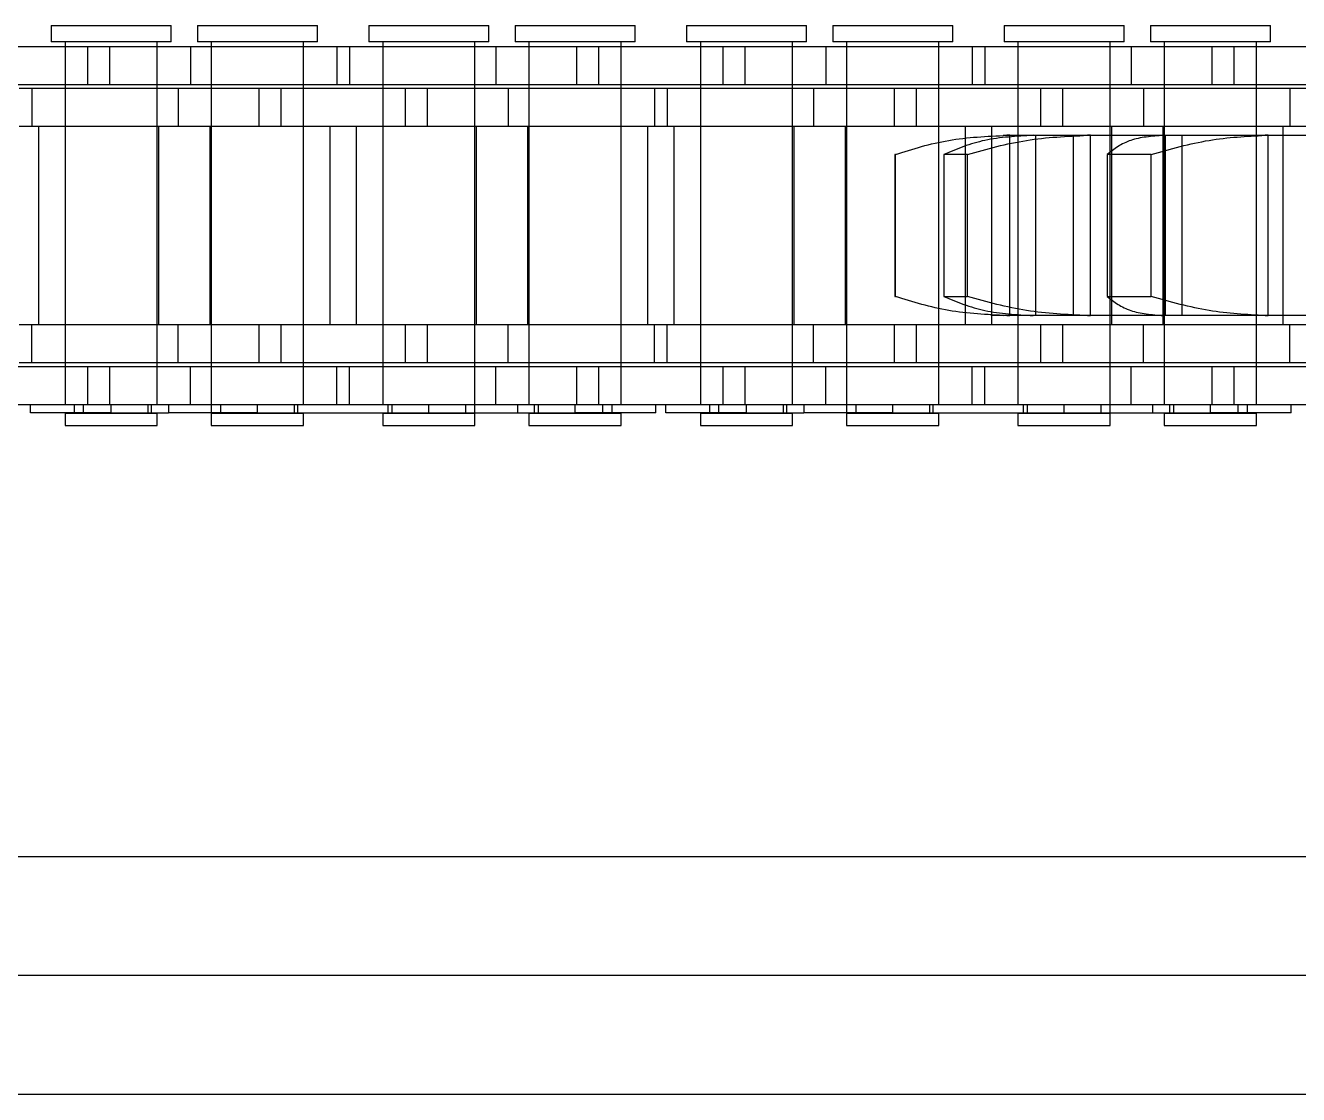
# Model space of a CAD drawing. Header units: metres. Extents: x 0 to 21025, y 0 to 14850.
# Drawn here: x 2581.7 to 2632.6, y 9046.6 to 9089.4 of the extents above; entities that cross this region are included whole.
import ezdxf

# ---------------------------------------------------------------- set-up
doc = ezdxf.new("R2010")
doc.units = ezdxf.units.M
doc.header["$LTSCALE"] = 25
doc.linetypes.add('HIDDEN2', pattern=[4.7625, 3.175, -1.5875])
doc.layers.add('SL4', color=4, linetype='Continuous')
doc.layers.add('ST1', color=7, linetype='HIDDEN2')

msp = doc.modelspace()

# ---------------------------------------------------------------- linework, layer by layer
at = {"layer": 'SL4'}
for p, q in [((2085.802, 9056.144), (2875.564, 9056.144)), ((2875.564, 9046.619), (1925.562, 9046.619))]:
    msp.add_line(p, q, dxfattribs=at)
at = {"layer": 'ST1'}
for p, q in [((2582.732, 9089.384), (2587.529, 9089.384)), ((2582.732, 9089.384), (2582.732, 9088.725)), ((2587.529, 9088.725), (2587.529, 9089.384)), ((2588.58, 9089.384), (2593.377, 9089.384)), ((2588.58, 9089.384), (2588.58, 9088.725)), ((2593.377, 9088.725), (2593.377, 9089.384)), ((2595.432, 9089.384), (2600.229, 9089.384)), ((2595.432, 9089.384), (2595.432, 9088.725)), ((2600.229, 9088.725), (2600.229, 9089.384)), ((2601.28, 9089.384), (2606.077, 9089.384)), ((2601.28, 9089.384), (2601.28, 9088.725)), ((2606.077, 9088.725), (2606.077, 9089.384)), ((2608.132, 9089.384), (2612.929, 9089.384)), ((2608.132, 9089.384), (2608.132, 9088.725)), ((2612.929, 9088.725), (2612.929, 9089.384)), ((2613.98, 9089.384), (2618.777, 9089.384)), ((2613.98, 9089.384), (2613.98, 9088.725)), ((2618.777, 9088.725), (2618.777, 9089.384)), ((2620.832, 9089.384), (2625.629, 9089.384)), ((2620.832, 9089.384), (2620.832, 9088.725)), ((2625.629, 9088.725), (2625.629, 9089.384)), ((2626.68, 9089.384), (2631.477, 9089.384)), ((2626.68, 9089.384), (2626.68, 9088.725)), ((2631.477, 9088.725), (2631.477, 9089.384)), ((2575.104, 9088.541), (2584.199, 9088.541)), ((2587.529, 9088.725), (2582.732, 9088.725)), ((2583.286, 9088.725), (2583.286, 9074.227)), ((2583.286, 9088.541), (2583.286, 9087.021)), ((2584.199, 9088.541), (2585.059, 9088.541)), ((2584.199, 9087.021), (2584.199, 9088.541)), ((2585.059, 9088.541), (2594.154, 9088.541)), ((2585.059, 9088.541), (2585.059, 9087.021)), ((2586.976, 9074.227), (2586.976, 9088.725)), ((2586.976, 9087.021), (2586.976, 9088.541)), ((2588.306, 9088.541), (2588.306, 9087.021)), ((2593.377, 9088.725), (2588.58, 9088.725)), ((2589.134, 9088.725), (2589.134, 9074.227)), ((2589.134, 9088.541), (2589.134, 9087.021)), ((2592.824, 9074.227), (2592.824, 9088.725)), ((2592.824, 9087.021), (2592.824, 9088.541)), ((2594.154, 9088.541), (2594.154, 9087.021)), ((2594.154, 9088.541), (2600.504, 9088.541)), ((2594.656, 9088.541), (2594.656, 9087.021)), ((2600.229, 9088.725), (2595.432, 9088.725)), ((2595.986, 9088.725), (2595.986, 9074.227)), ((2595.986, 9088.541), (2595.986, 9087.021)), ((2599.676, 9074.227), (2599.676, 9088.725)), ((2599.676, 9087.021), (2599.676, 9088.541)), ((2600.504, 9088.541), (2600.504, 9087.021)), ((2600.504, 9088.541), (2609.599, 9088.541)), ((2606.077, 9088.725), (2601.28, 9088.725)), ((2601.834, 9088.725), (2601.834, 9074.227)), ((2601.834, 9088.541), (2601.834, 9087.021)), ((2603.751, 9087.021), (2603.751, 9088.541)), ((2604.611, 9088.541), (2604.611, 9087.021)), ((2605.524, 9074.227), (2605.524, 9088.725)), ((2605.524, 9087.021), (2605.524, 9088.541)), ((2612.929, 9088.725), (2608.132, 9088.725)), ((2608.686, 9088.725), (2608.686, 9074.227)), ((2608.686, 9088.541), (2608.686, 9087.021)), ((2609.599, 9088.541), (2610.459, 9088.541)), ((2609.599, 9087.021), (2609.599, 9088.541)), ((2610.459, 9088.541), (2619.554, 9088.541)), ((2610.459, 9088.541), (2610.459, 9087.021)), ((2612.376, 9074.227), (2612.376, 9088.725)), ((2612.376, 9087.021), (2612.376, 9088.541)), ((2613.706, 9088.541), (2613.706, 9087.021)), ((2618.777, 9088.725), (2613.98, 9088.725)), ((2614.534, 9088.725), (2614.534, 9074.227)), ((2614.534, 9088.541), (2614.534, 9087.021)), ((2618.224, 9074.227), (2618.224, 9088.725)), ((2618.224, 9087.021), (2618.224, 9088.541)), ((2619.554, 9088.541), (2619.554, 9087.021)), ((2619.554, 9088.541), (2625.904, 9088.541)), ((2620.056, 9088.541), (2620.056, 9087.021)), ((2625.629, 9088.725), (2620.832, 9088.725)), ((2621.386, 9088.725), (2621.386, 9074.227)), ((2621.386, 9088.541), (2621.386, 9087.021)), ((2625.076, 9074.227), (2625.076, 9088.725)), ((2625.076, 9087.021), (2625.076, 9088.541)), ((2625.904, 9088.541), (2625.904, 9087.021)), ((2625.904, 9088.541), (2634.999, 9088.541)), ((2631.477, 9088.725), (2626.68, 9088.725)), ((2627.234, 9088.725), (2627.234, 9074.227)), ((2627.234, 9088.541), (2627.234, 9087.021)), ((2629.151, 9087.021), (2629.151, 9088.541)), ((2630.011, 9088.541), (2630.011, 9087.021)), ((2630.924, 9074.227), (2630.924, 9088.725)), ((2630.924, 9087.021), (2630.924, 9088.541)), ((2575.104, 9087.021), (2584.199, 9087.021)), ((2581.454, 9086.869), (2587.804, 9086.869)), ((2581.956, 9086.869), (2581.956, 9085.349)), ((2583.286, 9086.869), (2583.286, 9085.349)), ((2584.199, 9087.021), (2585.059, 9087.021)), ((2585.059, 9087.021), (2594.154, 9087.021)), ((2586.976, 9085.349), (2586.976, 9086.869)), ((2587.804, 9086.869), (2587.804, 9085.349)), ((2587.804, 9086.869), (2596.899, 9086.869)), ((2589.134, 9086.869), (2589.134, 9085.349)), ((2591.051, 9085.349), (2591.051, 9086.869)), ((2591.911, 9086.869), (2591.911, 9085.349)), ((2592.824, 9085.349), (2592.824, 9086.869)), ((2594.154, 9087.021), (2600.504, 9087.021)), ((2595.986, 9086.869), (2595.986, 9085.349)), ((2596.899, 9086.869), (2597.759, 9086.869)), ((2596.899, 9085.349), (2596.899, 9086.869)), ((2597.759, 9086.869), (2606.854, 9086.869)), ((2597.759, 9086.869), (2597.759, 9085.349)), ((2599.676, 9085.349), (2599.676, 9086.869)), ((2600.504, 9087.021), (2609.599, 9087.021)), ((2601.006, 9086.869), (2601.006, 9085.349)), ((2601.834, 9086.869), (2601.834, 9085.349)), ((2605.524, 9085.349), (2605.524, 9086.869)), ((2606.854, 9086.869), (2606.854, 9085.349)), ((2606.854, 9086.869), (2613.204, 9086.869)), ((2607.356, 9086.869), (2607.356, 9085.349)), ((2608.686, 9086.869), (2608.686, 9085.349)), ((2609.599, 9087.021), (2610.459, 9087.021)), ((2610.459, 9087.021), (2619.554, 9087.021)), ((2612.376, 9085.349), (2612.376, 9086.869)), ((2613.204, 9086.869), (2613.204, 9085.349)), ((2613.204, 9086.869), (2622.299, 9086.869)), ((2614.534, 9086.869), (2614.534, 9085.349)), ((2616.451, 9085.349), (2616.451, 9086.869)), ((2617.311, 9086.869), (2617.311, 9085.349)), ((2618.224, 9085.349), (2618.224, 9086.869)), ((2619.554, 9087.021), (2625.904, 9087.021)), ((2621.386, 9086.869), (2621.386, 9085.349)), ((2622.299, 9086.869), (2623.159, 9086.869)), ((2622.299, 9085.349), (2622.299, 9086.869)), ((2623.159, 9086.869), (2632.254, 9086.869)), ((2623.159, 9086.869), (2623.159, 9085.349)), ((2625.076, 9085.349), (2625.076, 9086.869)), ((2625.904, 9087.021), (2634.999, 9087.021)), ((2626.406, 9086.869), (2626.406, 9085.349)), ((2627.234, 9086.869), (2627.234, 9085.349)), ((2630.924, 9085.349), (2630.924, 9086.869)), ((2632.254, 9086.869), (2632.254, 9085.349)), ((2632.254, 9086.869), (2638.604, 9086.869)), ((2581.454, 9085.349), (2587.804, 9085.349)), ((2582.239, 9077.419), (2582.239, 9085.349)), ((2583.286, 9085.349), (2583.286, 9077.419)), ((2586.976, 9077.419), (2586.976, 9085.349)), ((2587.019, 9085.349), (2587.019, 9077.419)), ((2587.804, 9085.349), (2596.899, 9085.349)), ((2589.091, 9077.419), (2589.091, 9085.349)), ((2589.134, 9085.349), (2589.134, 9077.419)), ((2592.824, 9077.419), (2592.824, 9085.349)), ((2593.871, 9085.349), (2593.871, 9077.419)), ((2594.939, 9077.419), (2594.939, 9085.349)), ((2595.986, 9085.349), (2595.986, 9077.419)), ((2596.899, 9085.349), (2597.759, 9085.349)), ((2597.759, 9085.349), (2606.854, 9085.349)), ((2599.676, 9077.419), (2599.676, 9085.349)), ((2599.719, 9085.349), (2599.719, 9077.419)), ((2601.791, 9077.419), (2601.791, 9085.349)), ((2601.834, 9085.349), (2601.834, 9077.419)), ((2605.524, 9077.419), (2605.524, 9085.349)), ((2606.571, 9085.349), (2606.571, 9077.419)), ((2606.854, 9085.349), (2613.204, 9085.349)), ((2607.639, 9077.419), (2607.639, 9085.349)), ((2608.686, 9085.349), (2608.686, 9077.419)), ((2612.376, 9077.419), (2612.376, 9085.349)), ((2612.419, 9085.349), (2612.419, 9077.419)), ((2613.204, 9085.349), (2622.299, 9085.349)), ((2614.491, 9077.419), (2614.491, 9085.349)), ((2614.534, 9085.349), (2614.534, 9077.419)), ((2618.224, 9077.419), (2618.224, 9085.349)), ((2619.271, 9085.349), (2619.271, 9077.419)), ((2620.339, 9077.419), (2620.339, 9085.349)), ((2621.386, 9085.349), (2621.386, 9077.419)), ((2622.299, 9085.349), (2623.159, 9085.349)), ((2623.159, 9085.349), (2632.254, 9085.349)), ((2625.076, 9077.419), (2625.076, 9085.349)), ((2625.119, 9085.349), (2625.119, 9077.419)), ((2627.191, 9077.419), (2627.191, 9085.349)), ((2627.234, 9085.349), (2627.234, 9077.419)), ((2630.924, 9077.419), (2630.924, 9085.349)), ((2631.971, 9085.349), (2631.971, 9077.419)), ((2632.254, 9085.349), (2638.604, 9085.349)), ((2620.797, 9084.989), (2620.938, 9084.989)), ((2620.938, 9084.989), (2621.064, 9084.989)), ((2621.064, 9084.989), (2620.938, 9084.989)), ((2621.064, 9077.779), (2621.064, 9084.989)), ((2621.064, 9084.989), (2621.994, 9084.989)), ((2621.994, 9084.989), (2624.159, 9084.989)), ((2622.103, 9077.779), (2622.103, 9084.989)), ((2623.601, 9077.779), (2623.601, 9084.989)), ((2624.159, 9084.989), (2624.287, 9084.989)), ((2624.287, 9084.989), (2624.159, 9084.989)), ((2624.287, 9077.779), (2624.287, 9084.989)), ((2624.287, 9084.989), (2627.201, 9084.989)), ((2627.201, 9084.989), (2631.27, 9084.989)), ((2627.279, 9077.779), (2627.279, 9084.989)), ((2627.948, 9077.779), (2627.948, 9084.989)), ((2631.27, 9084.989), (2631.385, 9084.989)), ((2631.385, 9084.989), (2631.27, 9084.989)), ((2631.385, 9077.779), (2631.385, 9084.989)), ((2631.385, 9084.989), (2635.93, 9084.989)), ((2616.488, 9084.227), (2616.464, 9084.227)), ((2616.464, 9084.227), (2616.464, 9078.541)), ((2616.488, 9078.541), (2616.488, 9084.227)), ((2619.364, 9084.227), (2618.426, 9084.227)), ((2618.426, 9084.227), (2618.426, 9078.541)), ((2619.364, 9078.541), (2619.364, 9084.227)), ((2626.708, 9084.227), (2624.945, 9084.227)), ((2624.945, 9084.227), (2624.945, 9078.541)), ((2626.708, 9078.541), (2626.708, 9084.227)), ((2616.464, 9078.541), (2616.488, 9078.541)), ((2618.426, 9078.541), (2619.364, 9078.541)), ((2624.945, 9078.541), (2626.708, 9078.541)), ((2620.301, 9077.788), (2620.797, 9077.779)), ((2620.938, 9077.779), (2620.797, 9077.779)), ((2621.064, 9077.779), (2620.938, 9077.779)), ((2620.938, 9077.779), (2621.064, 9077.779)), ((2621.994, 9077.779), (2621.064, 9077.779)), ((2624.159, 9077.779), (2621.994, 9077.779)), ((2624.287, 9077.779), (2624.159, 9077.779)), ((2624.159, 9077.779), (2624.287, 9077.779)), ((2627.201, 9077.779), (2624.287, 9077.779)), ((2631.27, 9077.779), (2627.201, 9077.779)), ((2631.385, 9077.779), (2631.27, 9077.779)), ((2631.27, 9077.779), (2631.385, 9077.779)), ((2635.93, 9077.779), (2631.385, 9077.779)), ((2581.454, 9077.419), (2587.804, 9077.419)), ((2581.956, 9075.899), (2581.956, 9077.419)), ((2583.286, 9077.419), (2583.286, 9075.899)), ((2586.976, 9075.899), (2586.976, 9077.419)), ((2587.804, 9075.899), (2587.804, 9077.419)), ((2587.804, 9077.419), (2596.899, 9077.419)), ((2589.134, 9077.419), (2589.134, 9075.899)), ((2591.051, 9075.899), (2591.051, 9077.419)), ((2591.911, 9077.419), (2591.911, 9075.899)), ((2592.824, 9075.899), (2592.824, 9077.419)), ((2595.986, 9077.419), (2595.986, 9075.899)), ((2596.899, 9077.419), (2597.759, 9077.419)), ((2596.899, 9075.899), (2596.899, 9077.419)), ((2597.759, 9077.419), (2606.854, 9077.419)), ((2597.759, 9077.419), (2597.759, 9075.899)), ((2599.676, 9075.899), (2599.676, 9077.419)), ((2601.006, 9075.899), (2601.006, 9077.419)), ((2601.834, 9077.419), (2601.834, 9075.899)), ((2605.524, 9075.899), (2605.524, 9077.419)), ((2606.854, 9075.899), (2606.854, 9077.419)), ((2606.854, 9077.419), (2613.204, 9077.419)), ((2607.356, 9075.899), (2607.356, 9077.419)), ((2608.686, 9077.419), (2608.686, 9075.899)), ((2612.376, 9075.899), (2612.376, 9077.419)), ((2613.204, 9075.899), (2613.204, 9077.419)), ((2613.204, 9077.419), (2622.299, 9077.419)), ((2614.534, 9077.419), (2614.534, 9075.899)), ((2616.451, 9075.899), (2616.451, 9077.419)), ((2617.311, 9077.419), (2617.311, 9075.899)), ((2618.224, 9075.899), (2618.224, 9077.419)), ((2621.386, 9077.419), (2621.386, 9075.899)), ((2622.299, 9077.419), (2623.159, 9077.419)), ((2622.299, 9075.899), (2622.299, 9077.419)), ((2623.159, 9077.419), (2632.254, 9077.419)), ((2623.159, 9077.419), (2623.159, 9075.899)), ((2625.076, 9075.899), (2625.076, 9077.419)), ((2626.406, 9075.899), (2626.406, 9077.419)), ((2627.234, 9077.419), (2627.234, 9075.899)), ((2630.924, 9075.899), (2630.924, 9077.419)), ((2632.254, 9075.899), (2632.254, 9077.419)), ((2632.254, 9077.419), (2638.604, 9077.419)), ((2575.104, 9075.747), (2584.199, 9075.747)), ((2581.454, 9075.899), (2587.804, 9075.899)), ((2583.286, 9075.747), (2583.286, 9074.227)), ((2584.199, 9075.747), (2585.059, 9075.747)), ((2584.199, 9074.227), (2584.199, 9075.747)), ((2585.059, 9075.747), (2594.154, 9075.747)), ((2585.059, 9075.747), (2585.059, 9074.227)), ((2586.976, 9074.227), (2586.976, 9075.747)), ((2587.804, 9075.899), (2596.899, 9075.899)), ((2588.306, 9074.227), (2588.306, 9075.747)), ((2589.134, 9075.747), (2589.134, 9073.894)), ((2592.824, 9074.227), (2592.824, 9075.747)), ((2594.154, 9074.227), (2594.154, 9075.747)), ((2594.154, 9075.747), (2600.504, 9075.747)), ((2594.656, 9074.227), (2594.656, 9075.747)), ((2595.986, 9075.747), (2595.986, 9074.227)), ((2596.899, 9075.899), (2597.759, 9075.899)), ((2597.759, 9075.899), (2606.854, 9075.899)), ((2599.676, 9073.894), (2599.676, 9075.747)), ((2600.504, 9074.227), (2600.504, 9075.747)), ((2600.504, 9075.747), (2609.599, 9075.747)), ((2601.834, 9075.747), (2601.834, 9074.227)), ((2603.751, 9074.227), (2603.751, 9075.747)), ((2604.611, 9075.747), (2604.611, 9074.227)), ((2605.524, 9074.227), (2605.524, 9075.747)), ((2606.854, 9075.899), (2613.204, 9075.899)), ((2608.686, 9075.747), (2608.686, 9074.227)), ((2609.599, 9075.747), (2610.459, 9075.747)), ((2609.599, 9074.227), (2609.599, 9075.747)), ((2610.459, 9075.747), (2619.554, 9075.747)), ((2610.459, 9075.747), (2610.459, 9074.227)), ((2612.376, 9074.227), (2612.376, 9075.747)), ((2613.204, 9075.899), (2622.299, 9075.899)), ((2613.706, 9074.227), (2613.706, 9075.747)), ((2614.534, 9075.747), (2614.534, 9073.894)), ((2618.224, 9074.227), (2618.224, 9075.747)), ((2619.554, 9074.227), (2619.554, 9075.747)), ((2619.554, 9075.747), (2625.904, 9075.747)), ((2620.056, 9074.227), (2620.056, 9075.747)), ((2621.386, 9075.747), (2621.386, 9074.227)), ((2622.299, 9075.899), (2623.159, 9075.899)), ((2623.159, 9075.899), (2632.254, 9075.899)), ((2625.076, 9073.894), (2625.076, 9075.747)), ((2625.904, 9074.227), (2625.904, 9075.747)), ((2625.904, 9075.747), (2634.999, 9075.747)), ((2627.234, 9075.747), (2627.234, 9074.227)), ((2629.151, 9074.227), (2629.151, 9075.747)), ((2630.011, 9075.747), (2630.011, 9074.227)), ((2630.924, 9074.227), (2630.924, 9075.747)), ((2632.254, 9075.899), (2638.604, 9075.899)), ((2575.104, 9074.227), (2584.199, 9074.227)), ((2581.9, 9073.894), (2581.9, 9074.227)), ((2583.655, 9074.227), (2583.655, 9073.858)), ((2584.024, 9073.894), (2584.024, 9074.227)), ((2584.199, 9074.227), (2585.059, 9074.227)), ((2585.059, 9074.227), (2594.154, 9074.227)), ((2585.131, 9073.894), (2585.131, 9074.227)), ((2586.607, 9073.858), (2586.607, 9074.227)), ((2586.75, 9073.894), (2586.75, 9074.227)), ((2587.427, 9074.227), (2587.427, 9073.894)), ((2589.503, 9074.227), (2589.503, 9073.858)), ((2590.979, 9073.894), (2590.979, 9074.227)), ((2592.455, 9073.858), (2592.455, 9074.227)), ((2592.598, 9073.894), (2592.598, 9074.227)), ((2594.154, 9074.227), (2600.504, 9074.227)), ((2596.212, 9073.894), (2596.212, 9074.227)), ((2596.355, 9074.227), (2596.355, 9073.858)), ((2597.831, 9073.894), (2597.831, 9074.227)), ((2599.307, 9073.858), (2599.307, 9074.227)), ((2600.504, 9074.227), (2609.599, 9074.227)), ((2601.383, 9073.894), (2601.383, 9074.227)), ((2602.06, 9073.894), (2602.06, 9074.227)), ((2602.203, 9074.227), (2602.203, 9073.858)), ((2603.679, 9073.894), (2603.679, 9074.227)), ((2604.786, 9073.894), (2604.786, 9074.227)), ((2605.155, 9073.858), (2605.155, 9074.227)), ((2606.909, 9073.894), (2606.909, 9074.227)), ((2607.3, 9073.894), (2607.3, 9074.227)), ((2609.055, 9074.227), (2609.055, 9073.858)), ((2609.424, 9073.894), (2609.424, 9074.227)), ((2609.599, 9074.227), (2610.459, 9074.227)), ((2610.459, 9074.227), (2619.554, 9074.227)), ((2610.531, 9073.894), (2610.531, 9074.227)), ((2612.007, 9073.858), (2612.007, 9074.227)), ((2612.15, 9073.894), (2612.15, 9074.227)), ((2612.827, 9074.227), (2612.827, 9073.894)), ((2614.903, 9074.227), (2614.903, 9073.858)), ((2616.379, 9073.894), (2616.379, 9074.227)), ((2617.855, 9073.858), (2617.855, 9074.227)), ((2617.998, 9073.894), (2617.998, 9074.227)), ((2619.554, 9074.227), (2625.904, 9074.227)), ((2621.612, 9073.894), (2621.612, 9074.227)), ((2621.755, 9074.227), (2621.755, 9073.858)), ((2623.231, 9073.894), (2623.231, 9074.227)), ((2624.707, 9073.858), (2624.707, 9074.227)), ((2625.904, 9074.227), (2634.999, 9074.227)), ((2626.783, 9073.894), (2626.783, 9074.227)), ((2627.46, 9073.894), (2627.46, 9074.227)), ((2627.603, 9074.227), (2627.603, 9073.858)), ((2629.079, 9073.894), (2629.079, 9074.227)), ((2630.186, 9073.894), (2630.186, 9074.227)), ((2630.555, 9073.858), (2630.555, 9074.227)), ((2632.309, 9073.894), (2632.309, 9074.227)), ((2585.131, 9073.894), (2581.9, 9073.894)), ((2586.976, 9073.858), (2583.286, 9073.858)), ((2583.286, 9073.858), (2583.286, 9073.384)), ((2585.131, 9073.894), (2587.427, 9073.894)), ((2586.976, 9073.384), (2586.976, 9073.858)), ((2590.979, 9073.894), (2587.427, 9073.894)), ((2592.824, 9073.858), (2589.134, 9073.858)), ((2589.134, 9073.858), (2589.134, 9073.384)), ((2590.979, 9073.894), (2603.679, 9073.894)), ((2592.824, 9073.384), (2592.824, 9073.858)), ((2599.676, 9073.858), (2595.986, 9073.858)), ((2595.986, 9073.858), (2595.986, 9073.384)), ((2599.676, 9073.384), (2599.676, 9073.858)), ((2605.524, 9073.858), (2601.834, 9073.858)), ((2601.834, 9073.858), (2601.834, 9073.384)), ((2606.909, 9073.894), (2603.679, 9073.894)), ((2605.524, 9073.384), (2605.524, 9073.858)), ((2610.531, 9073.894), (2607.3, 9073.894)), ((2612.376, 9073.858), (2608.686, 9073.858)), ((2608.686, 9073.858), (2608.686, 9073.384)), ((2610.531, 9073.894), (2612.827, 9073.894)), ((2612.376, 9073.384), (2612.376, 9073.858)), ((2616.379, 9073.894), (2612.827, 9073.894)), ((2618.224, 9073.858), (2614.534, 9073.858)), ((2614.534, 9073.858), (2614.534, 9073.384)), ((2616.379, 9073.894), (2629.079, 9073.894)), ((2618.224, 9073.384), (2618.224, 9073.858)), ((2625.076, 9073.858), (2621.386, 9073.858)), ((2621.386, 9073.858), (2621.386, 9073.384)), ((2625.076, 9073.384), (2625.076, 9073.858)), ((2630.924, 9073.858), (2627.234, 9073.858)), ((2627.234, 9073.858), (2627.234, 9073.384)), ((2632.309, 9073.894), (2629.079, 9073.894)), ((2630.924, 9073.384), (2630.924, 9073.858)), ((2583.286, 9073.384), (2586.976, 9073.384)), ((2589.134, 9073.384), (2592.824, 9073.384)), ((2595.986, 9073.384), (2599.676, 9073.384)), ((2601.834, 9073.384), (2605.524, 9073.384)), ((2608.686, 9073.384), (2612.376, 9073.384)), ((2614.534, 9073.384), (2618.224, 9073.384)), ((2621.386, 9073.384), (2625.076, 9073.384)), ((2627.234, 9073.384), (2630.924, 9073.384)), ((2085.802, 9056.144), (2875.564, 9056.144)), ((2875.564, 9051.381), (1875.564, 9051.381))]:
    msp.add_line(p, q, dxfattribs=at)
for points, knots in [([(2616.488, 9084.227), (2617.181, 9084.443), (2618.568, 9084.875), (2620.148, 9084.951), (2620.938, 9084.989)], [0, 0, 0, 0, 0.500133, 1, 1, 1, 1]), ([(2621.994, 9084.989), (2621.327, 9084.951), (2619.99, 9084.875), (2618.948, 9084.443), (2618.426, 9084.227)], [0, 0, 0, 0, 0.499459, 1, 1, 1, 1]), ([(2619.364, 9084.227), (2620.146, 9084.443), (2621.71, 9084.875), (2623.343, 9084.951), (2624.159, 9084.989)], [0, 0, 0, 0, 0.500152, 1, 1, 1, 1]), ([(2627.201, 9084.989), (2626.736, 9084.951), (2625.804, 9084.875), (2625.231, 9084.443), (2624.945, 9084.227)], [0, 0, 0, 0, 0.49948, 1, 1, 1, 1]), ([(2626.708, 9084.227), (2627.485, 9084.443), (2629.037, 9084.875), (2630.526, 9084.951), (2631.27, 9084.989)], [0, 0, 0, 0, 0.5005288, 1, 1, 1, 1]), ([(2620.938, 9077.779), (2620.149, 9077.816), (2618.569, 9077.892), (2617.182, 9078.324), (2616.488, 9078.541)], [0, 0, 0, 0, 0.499098, 1, 1, 1, 1]), ([(2618.426, 9078.541), (2618.948, 9078.324), (2619.99, 9077.892), (2621.327, 9077.816), (2621.994, 9077.779)], [0, 0, 0, 0, 0.500534, 1, 1, 1, 1]), ([(2624.159, 9077.779), (2623.344, 9077.816), (2621.711, 9077.892), (2620.147, 9078.324), (2619.364, 9078.541)], [0, 0, 0, 0, 0.499124, 1, 1, 1, 1]), ([(2624.945, 9078.541), (2625.231, 9078.324), (2625.804, 9077.892), (2626.736, 9077.816), (2627.201, 9077.779)], [0, 0, 0, 0, 0.500513, 1, 1, 1, 1]), ([(2631.27, 9077.779), (2630.526, 9077.816), (2629.037, 9077.892), (2627.485, 9078.324), (2626.708, 9078.541)], [0, 0, 0, 0, 0.499464, 1, 1, 1, 1])]:
    msp.add_open_spline(points, degree=3, knots=knots, dxfattribs=at)

doc.saveas('drawing.dxf')
